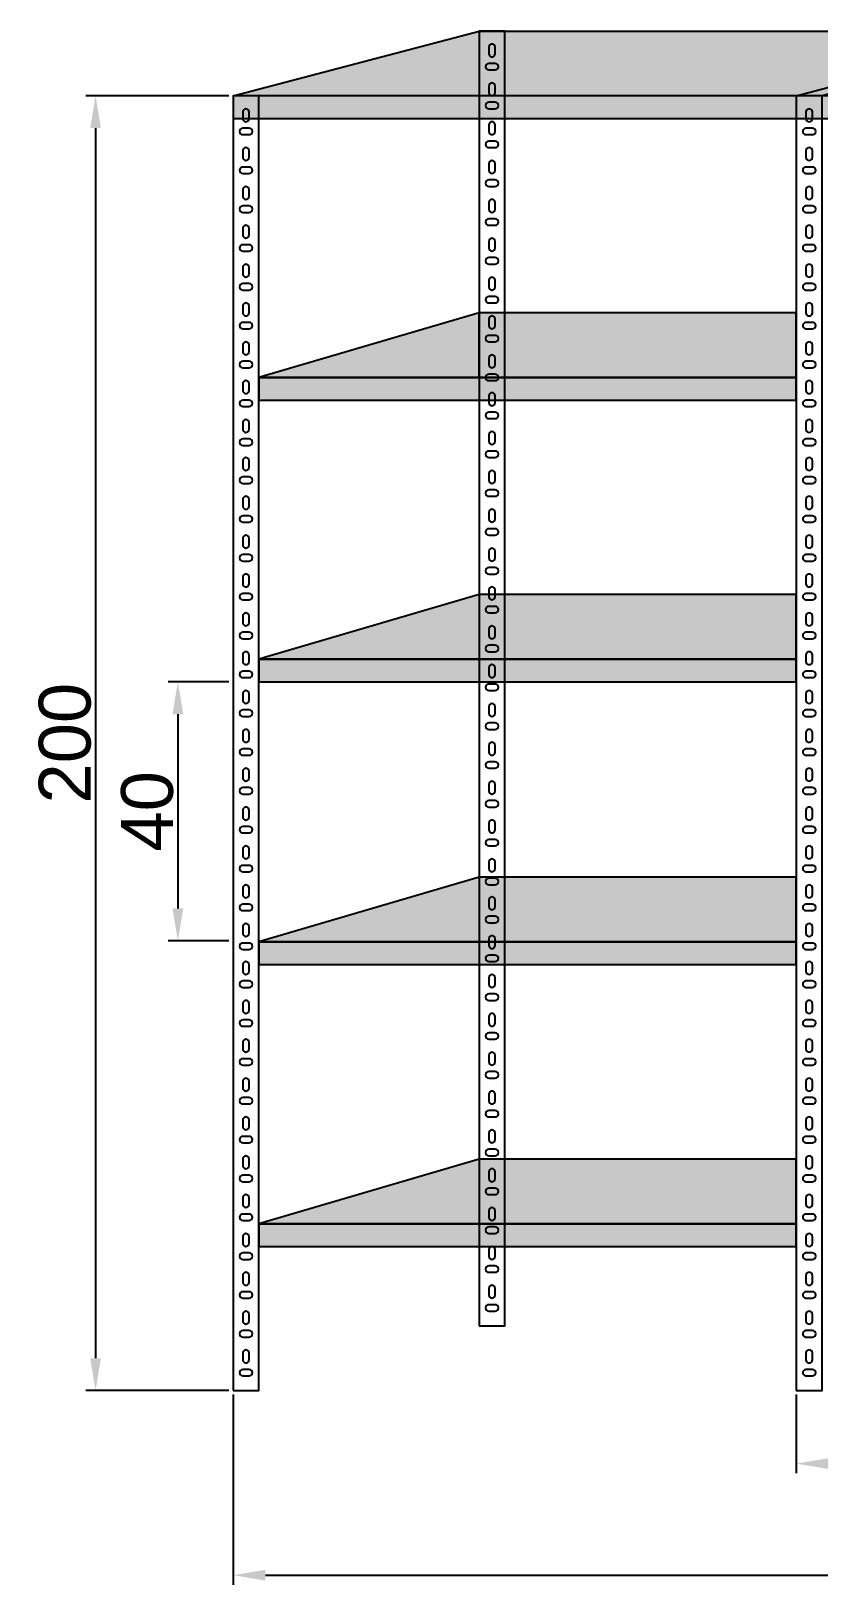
# Model space of a CAD drawing. Header units: millimetres. Extents: x 6614975 to 6624097, y 8742145 to 8746891.
# Drawn here: x 6619132 to 6619253.7, y 8744314.9 to 8744554.9 of the extents above; entities that cross this region are included whole.
import ezdxf

# ---------------------------------------------------------------- set-up
doc = ezdxf.new("R2010")
doc.units = ezdxf.units.MM
doc.styles.get("Standard").update_dxf_attribs({"font": 'arial.ttf'})
doc.dimstyles.new('ISO-25', dxfattribs={"dimtxt": 8, "dimasz": 5, "dimexe": 1.5, "dimexo": 0.625, "dimtad": 1, "dimtxsty": 'Standard', "dimcen": 2.5, "dimclrd": 1, "dimclre": 1, "dimclrt": 143, "dimadec": 0, "dimazin": 0, "dimtfac": 1, "dimtmove": 0, "dimatfit": 3, "dimfxl": 1, "dimarcsym": 0})

# ---------------------------------------------------------------- blocks, each defined once
blk = doc.blocks.new('*D68')
at = {"color": 1, "lineweight": -2, "transparency": 16777216}
for p, q in [((6619162.56, 8744544.91), (6619140.45, 8744544.91)), ((6619162.56, 8744344.91), (6619140.45, 8744344.91))]:
    blk.add_line(p, q, dxfattribs=at)
at = {"color": 1, "linetype": 'Continuous', "lineweight": -2, "transparency": 16777216}
blk.add_line((6619141.95, 8744539.91), (6619141.95, 8744349.91), dxfattribs=at)
at = {"color": 1, "transparency": 16777216}
for points in [[(6619141.12, 8744539.91), (6619142.78, 8744539.91), (6619141.95, 8744544.91)], [(6619141.12, 8744349.91), (6619142.78, 8744349.91), (6619141.95, 8744344.91)]]:
    blk.add_solid(points, dxfattribs=at)
at = {"layer": 'Defpoints', "color": 0, "transparency": 16777216}
for p in [(6619163.19, 8744544.91), (6619141.95, 8744344.91), (6619163.19, 8744344.91)]:
    blk.add_point(p, dxfattribs=at)
at = {"color": 143, "transparency": 16777216, "insert": (6619137.24, 8744444.91), "char_height": 8, "attachment_point": 5, "rotation": 90}
blk.add_mtext('200', dxfattribs=at)
blk = doc.blocks.new('*D67')
at = {"color": 1, "lineweight": -2, "transparency": 16777216}
for p, q in [((6619162.56, 8744454.38), (6619153.16, 8744454.38)), ((6619162.56, 8744414.38), (6619153.16, 8744414.38))]:
    blk.add_line(p, q, dxfattribs=at)
at = {"color": 1, "linetype": 'Continuous', "lineweight": -2, "transparency": 16777216}
blk.add_line((6619154.66, 8744449.38), (6619154.66, 8744419.38), dxfattribs=at)
at = {"color": 1, "transparency": 16777216}
for points in [[(6619153.83, 8744449.38), (6619155.5, 8744449.38), (6619154.66, 8744454.38)], [(6619153.83, 8744419.38), (6619155.5, 8744419.38), (6619154.66, 8744414.38)]]:
    blk.add_solid(points, dxfattribs=at)
at = {"layer": 'Defpoints', "color": 0, "transparency": 16777216}
for p in [(6619163.19, 8744454.38), (6619154.66, 8744414.38), (6619163.19, 8744414.38)]:
    blk.add_point(p, dxfattribs=at)
at = {"color": 143, "transparency": 16777216, "insert": (6619149.95, 8744434.38), "char_height": 8, "attachment_point": 5, "rotation": 90}
blk.add_mtext('40', dxfattribs=at)
blk = doc.blocks.new('*D69')
at = {"color": 1, "lineweight": -2, "transparency": 16777216}
for p, q in [((6619250.19, 8744344.28), (6619250.19, 8744332.13)), ((6619341.19, 8744344.28), (6619341.19, 8744332.13))]:
    blk.add_line(p, q, dxfattribs=at)
at = {"color": 1, "linetype": 'Continuous', "lineweight": -2, "transparency": 16777216}
blk.add_line((6619255.19, 8744333.63), (6619336.19, 8744333.63), dxfattribs=at)
at = {"color": 1, "transparency": 16777216}
for points in [[(6619255.19, 8744334.46), (6619255.19, 8744332.79), (6619250.19, 8744333.63)], [(6619336.19, 8744334.46), (6619336.19, 8744332.79), (6619341.19, 8744333.63)]]:
    blk.add_solid(points, dxfattribs=at)
at = {"layer": 'Defpoints', "color": 0, "transparency": 16777216}
for p in [(6619250.19, 8744344.91), (6619341.19, 8744344.91), (6619341.19, 8744333.63)]:
    blk.add_point(p, dxfattribs=at)
at = {"color": 143, "transparency": 16777216, "insert": (6619295.69, 8744338.34), "char_height": 8, "attachment_point": 5}
blk.add_mtext('91', dxfattribs=at)
blk = doc.blocks.new('*D70')
at = {"color": 1, "lineweight": -2, "transparency": 16777216}
for p, q in [((6619163.19, 8744344.28), (6619163.19, 8744314.89)), ((6619428.19, 8744344.28), (6619428.19, 8744314.89))]:
    blk.add_line(p, q, dxfattribs=at)
at = {"color": 1, "linetype": 'Continuous', "lineweight": -2, "transparency": 16777216}
blk.add_line((6619168.19, 8744316.39), (6619423.19, 8744316.39), dxfattribs=at)
at = {"color": 1, "transparency": 16777216}
for points in [[(6619168.19, 8744317.22), (6619168.19, 8744315.55), (6619163.19, 8744316.39)], [(6619423.19, 8744317.22), (6619423.19, 8744315.55), (6619428.19, 8744316.39)]]:
    blk.add_solid(points, dxfattribs=at)
at = {"layer": 'Defpoints', "color": 0, "transparency": 16777216}
for p in [(6619163.19, 8744344.91), (6619428.19, 8744344.91), (6619428.19, 8744316.39)]:
    blk.add_point(p, dxfattribs=at)
at = {"color": 143, "transparency": 16777216, "insert": (6619295.69, 8744321.1), "char_height": 8, "attachment_point": 5}
blk.add_mtext('273', dxfattribs=at)

msp = doc.modelspace()

# ---------------------------------------------------------------- hatches: boundary and pattern name
h = msp.add_hatch(color=8)
h.dxf.hatch_style = 1
h.paths.add_polyline_path([(6619254.186, 8744544.906), (6619292.238, 8744554.906), (6619205.186, 8744554.906), (6619201.186, 8744554.906), (6619163.186, 8744544.906)])
h = msp.add_hatch(color=8)
h.dxf.hatch_style = 1
h.paths.add_polyline_path([(6619341.186, 8744544.906), (6619379.238, 8744554.906), (6619292.186, 8744554.906), (6619288.186, 8744554.906), (6619250.186, 8744544.906)])
h = msp.add_hatch(color=8)
h.dxf.hatch_style = 1
h.paths.add_polyline_path([(6619163.186, 8744544.906), (6619163.186, 8744541.406), (6619254.186, 8744541.406), (6619254.186, 8744544.906)])
h = msp.add_hatch(color=8)
h.dxf.hatch_style = 1
h.paths.add_polyline_path([(6619250.186, 8744544.906), (6619250.186, 8744541.406), (6619341.186, 8744541.406), (6619341.186, 8744544.906)])
h = msp.add_hatch(color=8)
h.dxf.hatch_style = 1
h.paths.add_polyline_path([(6619201.186, 8744511.406), (6619167.186, 8744501.406), (6619250.186, 8744501.406), (6619250.186, 8744511.406)])
h = msp.add_hatch(color=8)
h.dxf.hatch_style = 1
h.paths.add_polyline_path([(6619250.186, 8744497.906), (6619250.186, 8744501.406), (6619167.186, 8744501.406), (6619167.186, 8744497.906)])
h = msp.add_hatch(color=8)
h.dxf.hatch_style = 1
h.paths.add_polyline_path([(6619201.186, 8744467.879), (6619167.186, 8744457.879), (6619250.186, 8744457.879), (6619250.186, 8744467.879)])
h = msp.add_hatch(color=8)
h.dxf.hatch_style = 1
h.paths.add_polyline_path([(6619250.186, 8744454.379), (6619250.186, 8744457.879), (6619167.186, 8744457.879), (6619167.186, 8744454.379)])
h = msp.add_hatch(color=8)
h.dxf.hatch_style = 1
h.paths.add_polyline_path([(6619201.186, 8744424.208), (6619167.186, 8744414.208), (6619250.186, 8744414.208), (6619250.186, 8744424.208)])
h = msp.add_hatch(color=8)
h.dxf.hatch_style = 1
h.paths.add_polyline_path([(6619250.186, 8744410.708), (6619250.186, 8744414.208), (6619167.186, 8744414.208), (6619167.186, 8744410.708)])
h = msp.add_hatch(color=8)
h.dxf.hatch_style = 1
h.paths.add_polyline_path([(6619201.186, 8744380.646), (6619167.186, 8744370.646), (6619250.186, 8744370.646), (6619250.186, 8744380.646)])
h = msp.add_hatch(color=8)
h.dxf.hatch_style = 1
h.paths.add_polyline_path([(6619250.186, 8744367.146), (6619250.186, 8744370.646), (6619167.186, 8744370.646), (6619167.186, 8744367.146)])

# ---------------------------------------------------------------- linework, layer by layer
for p, q in [((6619201.186, 8744554.906), (6619205.186, 8744554.906)), ((6619201.186, 8744501.406), (6619201.186, 8744511.406))]:
    msp.add_line(p, q)
for points in [[(6619292.238, 8744554.906), (6619254.186, 8744544.906), (6619163.186, 8744544.906), (6619201.186, 8744554.906), (6619205.186, 8744554.906), (6619296.238, 8744554.906)], [(6619379.238, 8744554.906), (6619341.186, 8744544.906), (6619250.186, 8744544.906), (6619288.186, 8744554.906), (6619292.186, 8744554.906), (6619379.238, 8744554.906)], [(6619201.186, 8744511.406), (6619167.186, 8744501.406), (6619250.186, 8744501.406), (6619250.186, 8744511.406), (6619201.186, 8744511.406)], [(6619201.186, 8744467.879), (6619167.186, 8744457.879), (6619250.186, 8744457.879), (6619250.186, 8744467.879), (6619201.186, 8744467.879)], [(6619201.186, 8744424.208), (6619167.186, 8744414.208), (6619250.186, 8744414.208), (6619250.186, 8744424.208), (6619201.186, 8744424.208)], [(6619201.186, 8744380.646), (6619167.186, 8744370.646), (6619250.186, 8744370.646), (6619250.186, 8744380.646), (6619201.186, 8744380.646)]]:
    msp.add_lwpolyline(points)
for points in [[(6619201.186, 8744354.906), (6619205.186, 8744354.906), (6619205.186, 8744554.906), (6619201.186, 8744554.906)], [(6619163.186, 8744344.906), (6619167.186, 8744344.906), (6619167.186, 8744544.906), (6619163.186, 8744544.906)], [(6619163.186, 8744541.406), (6619254.186, 8744541.406), (6619254.186, 8744544.906), (6619163.186, 8744544.906)], [(6619250.186, 8744344.906), (6619254.186, 8744344.906), (6619254.186, 8744544.906), (6619250.186, 8744544.906)], [(6619250.186, 8744344.906), (6619254.186, 8744344.906), (6619254.186, 8744544.906), (6619250.186, 8744544.906)], [(6619250.186, 8744541.406), (6619341.186, 8744541.406), (6619341.186, 8744544.906), (6619250.186, 8744544.906)], [(6619167.186, 8744497.906), (6619250.186, 8744497.906), (6619250.186, 8744501.406), (6619167.186, 8744501.406)], [(6619167.186, 8744454.379), (6619250.186, 8744454.379), (6619250.186, 8744457.879), (6619167.186, 8744457.879)], [(6619167.186, 8744410.708), (6619250.186, 8744410.708), (6619250.186, 8744414.208), (6619167.186, 8744414.208)], [(6619167.186, 8744367.146), (6619250.186, 8744367.146), (6619250.186, 8744370.646), (6619167.186, 8744370.646)]]:
    msp.add_lwpolyline(points, close=True)
for points in [[(6619202.686, 8744551.406, 1), (6619203.686, 8744551.406), (6619203.686, 8744552.406, 1), (6619202.686, 8744552.406)], [(6619202.686, 8744549.906, 1), (6619202.686, 8744548.906), (6619203.686, 8744548.906, 1), (6619203.686, 8744549.906)], [(6619202.686, 8744545.406, 1), (6619203.686, 8744545.406), (6619203.686, 8744546.406, 1), (6619202.686, 8744546.406)], [(6619202.686, 8744543.906, 1), (6619202.686, 8744542.906), (6619203.686, 8744542.906, 1), (6619203.686, 8744543.906)], [(6619164.686, 8744541.406, 1), (6619165.686, 8744541.406), (6619165.686, 8744542.406, 1), (6619164.686, 8744542.406)], [(6619251.686, 8744541.406, 1), (6619252.686, 8744541.406), (6619252.686, 8744542.406, 1), (6619251.686, 8744542.406)], [(6619251.686, 8744541.406, 1), (6619252.686, 8744541.406), (6619252.686, 8744542.406, 1), (6619251.686, 8744542.406)], [(6619164.686, 8744539.906, 1), (6619164.686, 8744538.906), (6619165.686, 8744538.906, 1), (6619165.686, 8744539.906)], [(6619202.686, 8744539.406, 1), (6619203.686, 8744539.406), (6619203.686, 8744540.406, 1), (6619202.686, 8744540.406)], [(6619251.686, 8744539.906, 1), (6619251.686, 8744538.906), (6619252.686, 8744538.906, 1), (6619252.686, 8744539.906)], [(6619251.686, 8744539.906, 1), (6619251.686, 8744538.906), (6619252.686, 8744538.906, 1), (6619252.686, 8744539.906)], [(6619164.686, 8744535.406, 1), (6619165.686, 8744535.406), (6619165.686, 8744536.406, 1), (6619164.686, 8744536.406)], [(6619202.686, 8744537.906, 1), (6619202.686, 8744536.906), (6619203.686, 8744536.906, 1), (6619203.686, 8744537.906)], [(6619251.686, 8744535.406, 1), (6619252.686, 8744535.406), (6619252.686, 8744536.406, 1), (6619251.686, 8744536.406)], [(6619251.686, 8744535.406, 1), (6619252.686, 8744535.406), (6619252.686, 8744536.406, 1), (6619251.686, 8744536.406)], [(6619164.686, 8744533.906, 1), (6619164.686, 8744532.906), (6619165.686, 8744532.906, 1), (6619165.686, 8744533.906)], [(6619202.686, 8744533.406, 1), (6619203.686, 8744533.406), (6619203.686, 8744534.406, 1), (6619202.686, 8744534.406)], [(6619251.686, 8744533.906, 1), (6619251.686, 8744532.906), (6619252.686, 8744532.906, 1), (6619252.686, 8744533.906)], [(6619251.686, 8744533.906, 1), (6619251.686, 8744532.906), (6619252.686, 8744532.906, 1), (6619252.686, 8744533.906)], [(6619202.686, 8744531.906, 1), (6619202.686, 8744530.906), (6619203.686, 8744530.906, 1), (6619203.686, 8744531.906)], [(6619164.686, 8744529.406, 1), (6619165.686, 8744529.406), (6619165.686, 8744530.406, 1), (6619164.686, 8744530.406)], [(6619251.686, 8744529.406, 1), (6619252.686, 8744529.406), (6619252.686, 8744530.406, 1), (6619251.686, 8744530.406)], [(6619251.686, 8744529.406, 1), (6619252.686, 8744529.406), (6619252.686, 8744530.406, 1), (6619251.686, 8744530.406)], [(6619164.686, 8744527.906, 1), (6619164.686, 8744526.906), (6619165.686, 8744526.906, 1), (6619165.686, 8744527.906)], [(6619202.686, 8744527.406, 1), (6619203.686, 8744527.406), (6619203.686, 8744528.406, 1), (6619202.686, 8744528.406)], [(6619251.686, 8744527.906, 1), (6619251.686, 8744526.906), (6619252.686, 8744526.906, 1), (6619252.686, 8744527.906)], [(6619251.686, 8744527.906, 1), (6619251.686, 8744526.906), (6619252.686, 8744526.906, 1), (6619252.686, 8744527.906)], [(6619164.686, 8744523.406, 1), (6619165.686, 8744523.406), (6619165.686, 8744524.406, 1), (6619164.686, 8744524.406)], [(6619202.686, 8744525.906, 1), (6619202.686, 8744524.906), (6619203.686, 8744524.906, 1), (6619203.686, 8744525.906)], [(6619251.686, 8744523.406, 1), (6619252.686, 8744523.406), (6619252.686, 8744524.406, 1), (6619251.686, 8744524.406)], [(6619251.686, 8744523.406, 1), (6619252.686, 8744523.406), (6619252.686, 8744524.406, 1), (6619251.686, 8744524.406)], [(6619164.686, 8744521.906, 1), (6619164.686, 8744520.906), (6619165.686, 8744520.906, 1), (6619165.686, 8744521.906)], [(6619202.686, 8744521.406, 1), (6619203.686, 8744521.406), (6619203.686, 8744522.406, 1), (6619202.686, 8744522.406)], [(6619251.686, 8744521.906, 1), (6619251.686, 8744520.906), (6619252.686, 8744520.906, 1), (6619252.686, 8744521.906)], [(6619251.686, 8744521.906, 1), (6619251.686, 8744520.906), (6619252.686, 8744520.906, 1), (6619252.686, 8744521.906)], [(6619202.686, 8744519.906, 1), (6619202.686, 8744518.906), (6619203.686, 8744518.906, 1), (6619203.686, 8744519.906)], [(6619164.686, 8744517.406, 1), (6619165.686, 8744517.406), (6619165.686, 8744518.406, 1), (6619164.686, 8744518.406)], [(6619251.686, 8744517.406, 1), (6619252.686, 8744517.406), (6619252.686, 8744518.406, 1), (6619251.686, 8744518.406)], [(6619251.686, 8744517.406, 1), (6619252.686, 8744517.406), (6619252.686, 8744518.406, 1), (6619251.686, 8744518.406)], [(6619164.686, 8744515.906, 1), (6619164.686, 8744514.906), (6619165.686, 8744514.906, 1), (6619165.686, 8744515.906)], [(6619202.686, 8744515.406, 1), (6619203.686, 8744515.406), (6619203.686, 8744516.406, 1), (6619202.686, 8744516.406)], [(6619251.686, 8744515.906, 1), (6619251.686, 8744514.906), (6619252.686, 8744514.906, 1), (6619252.686, 8744515.906)], [(6619251.686, 8744515.906, 1), (6619251.686, 8744514.906), (6619252.686, 8744514.906, 1), (6619252.686, 8744515.906)], [(6619164.686, 8744511.406, 1), (6619165.686, 8744511.406), (6619165.686, 8744512.406, 1), (6619164.686, 8744512.406)], [(6619202.686, 8744513.906, 1), (6619202.686, 8744512.906), (6619203.686, 8744512.906, 1), (6619203.686, 8744513.906)], [(6619251.686, 8744511.406, 1), (6619252.686, 8744511.406), (6619252.686, 8744512.406, 1), (6619251.686, 8744512.406)], [(6619251.686, 8744511.406, 1), (6619252.686, 8744511.406), (6619252.686, 8744512.406, 1), (6619251.686, 8744512.406)], [(6619164.686, 8744509.906, 1), (6619164.686, 8744508.906), (6619165.686, 8744508.906, 1), (6619165.686, 8744509.906)], [(6619202.686, 8744509.406, 1), (6619203.686, 8744509.406), (6619203.686, 8744510.406, 1), (6619202.686, 8744510.406)], [(6619251.686, 8744509.906, 1), (6619251.686, 8744508.906), (6619252.686, 8744508.906, 1), (6619252.686, 8744509.906)], [(6619251.686, 8744509.906, 1), (6619251.686, 8744508.906), (6619252.686, 8744508.906, 1), (6619252.686, 8744509.906)], [(6619202.686, 8744507.906, 1), (6619202.686, 8744506.906), (6619203.686, 8744506.906, 1), (6619203.686, 8744507.906)], [(6619164.686, 8744505.406, 1), (6619165.686, 8744505.406), (6619165.686, 8744506.406, 1), (6619164.686, 8744506.406)], [(6619251.686, 8744505.406, 1), (6619252.686, 8744505.406), (6619252.686, 8744506.406, 1), (6619251.686, 8744506.406)], [(6619251.686, 8744505.406, 1), (6619252.686, 8744505.406), (6619252.686, 8744506.406, 1), (6619251.686, 8744506.406)], [(6619164.686, 8744503.906, 1), (6619164.686, 8744502.906), (6619165.686, 8744502.906, 1), (6619165.686, 8744503.906)], [(6619202.686, 8744503.406, 1), (6619203.686, 8744503.406), (6619203.686, 8744504.406, 1), (6619202.686, 8744504.406)], [(6619251.686, 8744503.906, 1), (6619251.686, 8744502.906), (6619252.686, 8744502.906, 1), (6619252.686, 8744503.906)], [(6619251.686, 8744503.906, 1), (6619251.686, 8744502.906), (6619252.686, 8744502.906, 1), (6619252.686, 8744503.906)], [(6619164.686, 8744499.406, 1), (6619165.686, 8744499.406), (6619165.686, 8744500.406, 1), (6619164.686, 8744500.406)], [(6619202.686, 8744501.906, 1), (6619202.686, 8744500.906), (6619203.686, 8744500.906, 1), (6619203.686, 8744501.906)], [(6619251.686, 8744499.406, 1), (6619252.686, 8744499.406), (6619252.686, 8744500.406, 1), (6619251.686, 8744500.406)], [(6619251.686, 8744499.406, 1), (6619252.686, 8744499.406), (6619252.686, 8744500.406, 1), (6619251.686, 8744500.406)], [(6619164.686, 8744497.906, 1), (6619164.686, 8744496.906), (6619165.686, 8744496.906, 1), (6619165.686, 8744497.906)], [(6619202.686, 8744497.54, 1), (6619203.686, 8744497.54), (6619203.686, 8744498.54, 1), (6619202.686, 8744498.54)], [(6619251.686, 8744497.906, 1), (6619251.686, 8744496.906), (6619252.686, 8744496.906, 1), (6619252.686, 8744497.906)], [(6619251.686, 8744497.906, 1), (6619251.686, 8744496.906), (6619252.686, 8744496.906, 1), (6619252.686, 8744497.906)], [(6619202.686, 8744496.04, 1), (6619202.686, 8744495.04), (6619203.686, 8744495.04, 1), (6619203.686, 8744496.04)], [(6619164.686, 8744493.406, 1), (6619165.686, 8744493.406), (6619165.686, 8744494.406, 1), (6619164.686, 8744494.406)], [(6619202.686, 8744491.54, 1), (6619203.686, 8744491.54), (6619203.686, 8744492.54, 1), (6619202.686, 8744492.54)], [(6619251.686, 8744493.406, 1), (6619252.686, 8744493.406), (6619252.686, 8744494.406, 1), (6619251.686, 8744494.406)], [(6619251.686, 8744493.406, 1), (6619252.686, 8744493.406), (6619252.686, 8744494.406, 1), (6619251.686, 8744494.406)], [(6619164.686, 8744491.906, 1), (6619164.686, 8744490.906), (6619165.686, 8744490.906, 1), (6619165.686, 8744491.906)], [(6619251.686, 8744491.906, 1), (6619251.686, 8744490.906), (6619252.686, 8744490.906, 1), (6619252.686, 8744491.906)], [(6619251.686, 8744491.906, 1), (6619251.686, 8744490.906), (6619252.686, 8744490.906, 1), (6619252.686, 8744491.906)], [(6619164.686, 8744487.54, 1), (6619165.686, 8744487.54), (6619165.686, 8744488.54, 1), (6619164.686, 8744488.54)], [(6619202.686, 8744490.04, 1), (6619202.686, 8744489.04), (6619203.686, 8744489.04, 1), (6619203.686, 8744490.04)], [(6619251.686, 8744487.54, 1), (6619252.686, 8744487.54), (6619252.686, 8744488.54, 1), (6619251.686, 8744488.54)], [(6619251.686, 8744487.54, 1), (6619252.686, 8744487.54), (6619252.686, 8744488.54, 1), (6619251.686, 8744488.54)], [(6619164.686, 8744486.04, 1), (6619164.686, 8744485.04), (6619165.686, 8744485.04, 1), (6619165.686, 8744486.04)], [(6619202.686, 8744485.54, 1), (6619203.686, 8744485.54), (6619203.686, 8744486.54, 1), (6619202.686, 8744486.54)], [(6619251.686, 8744486.04, 1), (6619251.686, 8744485.04), (6619252.686, 8744485.04, 1), (6619252.686, 8744486.04)], [(6619251.686, 8744486.04, 1), (6619251.686, 8744485.04), (6619252.686, 8744485.04, 1), (6619252.686, 8744486.04)], [(6619202.686, 8744484.04, 1), (6619202.686, 8744483.04), (6619203.686, 8744483.04, 1), (6619203.686, 8744484.04)], [(6619164.686, 8744481.54, 1), (6619165.686, 8744481.54), (6619165.686, 8744482.54, 1), (6619164.686, 8744482.54)], [(6619202.686, 8744479.54, 1), (6619203.686, 8744479.54), (6619203.686, 8744480.54, 1), (6619202.686, 8744480.54)], [(6619251.686, 8744481.54, 1), (6619252.686, 8744481.54), (6619252.686, 8744482.54, 1), (6619251.686, 8744482.54)], [(6619251.686, 8744481.54, 1), (6619252.686, 8744481.54), (6619252.686, 8744482.54, 1), (6619251.686, 8744482.54)], [(6619164.686, 8744480.04, 1), (6619164.686, 8744479.04), (6619165.686, 8744479.04, 1), (6619165.686, 8744480.04)], [(6619251.686, 8744480.04, 1), (6619251.686, 8744479.04), (6619252.686, 8744479.04, 1), (6619252.686, 8744480.04)], [(6619251.686, 8744480.04, 1), (6619251.686, 8744479.04), (6619252.686, 8744479.04, 1), (6619252.686, 8744480.04)], [(6619164.686, 8744475.54, 1), (6619165.686, 8744475.54), (6619165.686, 8744476.54, 1), (6619164.686, 8744476.54)], [(6619202.686, 8744478.04, 1), (6619202.686, 8744477.04), (6619203.686, 8744477.04, 1), (6619203.686, 8744478.04)], [(6619251.686, 8744475.54, 1), (6619252.686, 8744475.54), (6619252.686, 8744476.54, 1), (6619251.686, 8744476.54)], [(6619251.686, 8744475.54, 1), (6619252.686, 8744475.54), (6619252.686, 8744476.54, 1), (6619251.686, 8744476.54)], [(6619164.686, 8744474.04, 1), (6619164.686, 8744473.04), (6619165.686, 8744473.04, 1), (6619165.686, 8744474.04)], [(6619202.686, 8744473.54, 1), (6619203.686, 8744473.54), (6619203.686, 8744474.54, 1), (6619202.686, 8744474.54)], [(6619251.686, 8744474.04, 1), (6619251.686, 8744473.04), (6619252.686, 8744473.04, 1), (6619252.686, 8744474.04)], [(6619251.686, 8744474.04, 1), (6619251.686, 8744473.04), (6619252.686, 8744473.04, 1), (6619252.686, 8744474.04)], [(6619202.686, 8744472.04, 1), (6619202.686, 8744471.04), (6619203.686, 8744471.04, 1), (6619203.686, 8744472.04)], [(6619164.686, 8744469.54, 1), (6619165.686, 8744469.54), (6619165.686, 8744470.54, 1), (6619164.686, 8744470.54)], [(6619202.686, 8744467.54, 1), (6619203.686, 8744467.54), (6619203.686, 8744468.54, 1), (6619202.686, 8744468.54)], [(6619251.686, 8744469.54, 1), (6619252.686, 8744469.54), (6619252.686, 8744470.54, 1), (6619251.686, 8744470.54)], [(6619251.686, 8744469.54, 1), (6619252.686, 8744469.54), (6619252.686, 8744470.54, 1), (6619251.686, 8744470.54)], [(6619164.686, 8744468.04, 1), (6619164.686, 8744467.04), (6619165.686, 8744467.04, 1), (6619165.686, 8744468.04)], [(6619251.686, 8744468.04, 1), (6619251.686, 8744467.04), (6619252.686, 8744467.04, 1), (6619252.686, 8744468.04)], [(6619251.686, 8744468.04, 1), (6619251.686, 8744467.04), (6619252.686, 8744467.04, 1), (6619252.686, 8744468.04)], [(6619164.686, 8744463.54, 1), (6619165.686, 8744463.54), (6619165.686, 8744464.54, 1), (6619164.686, 8744464.54)], [(6619202.686, 8744466.04, 1), (6619202.686, 8744465.04), (6619203.686, 8744465.04, 1), (6619203.686, 8744466.04)], [(6619251.686, 8744463.54, 1), (6619252.686, 8744463.54), (6619252.686, 8744464.54, 1), (6619251.686, 8744464.54)], [(6619251.686, 8744463.54, 1), (6619252.686, 8744463.54), (6619252.686, 8744464.54, 1), (6619251.686, 8744464.54)], [(6619164.686, 8744462.04, 1), (6619164.686, 8744461.04), (6619165.686, 8744461.04, 1), (6619165.686, 8744462.04)], [(6619202.686, 8744461.54, 1), (6619203.686, 8744461.54), (6619203.686, 8744462.54, 1), (6619202.686, 8744462.54)], [(6619251.686, 8744462.04, 1), (6619251.686, 8744461.04), (6619252.686, 8744461.04, 1), (6619252.686, 8744462.04)], [(6619251.686, 8744462.04, 1), (6619251.686, 8744461.04), (6619252.686, 8744461.04, 1), (6619252.686, 8744462.04)], [(6619202.686, 8744460.04, 1), (6619202.686, 8744459.04), (6619203.686, 8744459.04, 1), (6619203.686, 8744460.04)], [(6619164.686, 8744457.54, 1), (6619165.686, 8744457.54), (6619165.686, 8744458.54, 1), (6619164.686, 8744458.54)], [(6619202.686, 8744455.54, 1), (6619203.686, 8744455.54), (6619203.686, 8744456.54, 1), (6619202.686, 8744456.54)], [(6619251.686, 8744457.54, 1), (6619252.686, 8744457.54), (6619252.686, 8744458.54, 1), (6619251.686, 8744458.54)], [(6619251.686, 8744457.54, 1), (6619252.686, 8744457.54), (6619252.686, 8744458.54, 1), (6619251.686, 8744458.54)], [(6619164.686, 8744456.04, 1), (6619164.686, 8744455.04), (6619165.686, 8744455.04, 1), (6619165.686, 8744456.04)], [(6619251.686, 8744456.04, 1), (6619251.686, 8744455.04), (6619252.686, 8744455.04, 1), (6619252.686, 8744456.04)], [(6619251.686, 8744456.04, 1), (6619251.686, 8744455.04), (6619252.686, 8744455.04, 1), (6619252.686, 8744456.04)], [(6619164.686, 8744451.54, 1), (6619165.686, 8744451.54), (6619165.686, 8744452.54, 1), (6619164.686, 8744452.54)], [(6619202.686, 8744454.04, 1), (6619202.686, 8744453.04), (6619203.686, 8744453.04, 1), (6619203.686, 8744454.04)], [(6619251.686, 8744451.54, 1), (6619252.686, 8744451.54), (6619252.686, 8744452.54, 1), (6619251.686, 8744452.54)], [(6619251.686, 8744451.54, 1), (6619252.686, 8744451.54), (6619252.686, 8744452.54, 1), (6619251.686, 8744452.54)], [(6619164.686, 8744450.04, 1), (6619164.686, 8744449.04), (6619165.686, 8744449.04, 1), (6619165.686, 8744450.04)], [(6619202.686, 8744449.54, 1), (6619203.686, 8744449.54), (6619203.686, 8744450.54, 1), (6619202.686, 8744450.54)], [(6619251.686, 8744450.04, 1), (6619251.686, 8744449.04), (6619252.686, 8744449.04, 1), (6619252.686, 8744450.04)], [(6619251.686, 8744450.04, 1), (6619251.686, 8744449.04), (6619252.686, 8744449.04, 1), (6619252.686, 8744450.04)], [(6619202.686, 8744448.04, 1), (6619202.686, 8744447.04), (6619203.686, 8744447.04, 1), (6619203.686, 8744448.04)], [(6619164.686, 8744445.54, 1), (6619165.686, 8744445.54), (6619165.686, 8744446.54, 1), (6619164.686, 8744446.54)], [(6619202.686, 8744443.54, 1), (6619203.686, 8744443.54), (6619203.686, 8744444.54, 1), (6619202.686, 8744444.54)], [(6619251.686, 8744445.54, 1), (6619252.686, 8744445.54), (6619252.686, 8744446.54, 1), (6619251.686, 8744446.54)], [(6619251.686, 8744445.54, 1), (6619252.686, 8744445.54), (6619252.686, 8744446.54, 1), (6619251.686, 8744446.54)], [(6619164.686, 8744444.04, 1), (6619164.686, 8744443.04), (6619165.686, 8744443.04, 1), (6619165.686, 8744444.04)], [(6619251.686, 8744444.04, 1), (6619251.686, 8744443.04), (6619252.686, 8744443.04, 1), (6619252.686, 8744444.04)], [(6619251.686, 8744444.04, 1), (6619251.686, 8744443.04), (6619252.686, 8744443.04, 1), (6619252.686, 8744444.04)], [(6619164.686, 8744439.54, 1), (6619165.686, 8744439.54), (6619165.686, 8744440.54, 1), (6619164.686, 8744440.54)], [(6619202.686, 8744442.04, 1), (6619202.686, 8744441.04), (6619203.686, 8744441.04, 1), (6619203.686, 8744442.04)], [(6619251.686, 8744439.54, 1), (6619252.686, 8744439.54), (6619252.686, 8744440.54, 1), (6619251.686, 8744440.54)], [(6619251.686, 8744439.54, 1), (6619252.686, 8744439.54), (6619252.686, 8744440.54, 1), (6619251.686, 8744440.54)], [(6619164.686, 8744438.04, 1), (6619164.686, 8744437.04), (6619165.686, 8744437.04, 1), (6619165.686, 8744438.04)], [(6619202.686, 8744437.54, 1), (6619203.686, 8744437.54), (6619203.686, 8744438.54, 1), (6619202.686, 8744438.54)], [(6619251.686, 8744438.04, 1), (6619251.686, 8744437.04), (6619252.686, 8744437.04, 1), (6619252.686, 8744438.04)], [(6619251.686, 8744438.04, 1), (6619251.686, 8744437.04), (6619252.686, 8744437.04, 1), (6619252.686, 8744438.04)], [(6619202.686, 8744436.04, 1), (6619202.686, 8744435.04), (6619203.686, 8744435.04, 1), (6619203.686, 8744436.04)], [(6619164.686, 8744433.54, 1), (6619165.686, 8744433.54), (6619165.686, 8744434.54, 1), (6619164.686, 8744434.54)], [(6619202.686, 8744431.54, 1), (6619203.686, 8744431.54), (6619203.686, 8744432.54, 1), (6619202.686, 8744432.54)], [(6619251.686, 8744433.54, 1), (6619252.686, 8744433.54), (6619252.686, 8744434.54, 1), (6619251.686, 8744434.54)], [(6619251.686, 8744433.54, 1), (6619252.686, 8744433.54), (6619252.686, 8744434.54, 1), (6619251.686, 8744434.54)], [(6619164.686, 8744432.04, 1), (6619164.686, 8744431.04), (6619165.686, 8744431.04, 1), (6619165.686, 8744432.04)], [(6619251.686, 8744432.04, 1), (6619251.686, 8744431.04), (6619252.686, 8744431.04, 1), (6619252.686, 8744432.04)], [(6619251.686, 8744432.04, 1), (6619251.686, 8744431.04), (6619252.686, 8744431.04, 1), (6619252.686, 8744432.04)], [(6619164.686, 8744427.54, 1), (6619165.686, 8744427.54), (6619165.686, 8744428.54, 1), (6619164.686, 8744428.54)], [(6619202.686, 8744430.04, 1), (6619202.686, 8744429.04), (6619203.686, 8744429.04, 1), (6619203.686, 8744430.04)], [(6619251.686, 8744427.54, 1), (6619252.686, 8744427.54), (6619252.686, 8744428.54, 1), (6619251.686, 8744428.54)], [(6619251.686, 8744427.54, 1), (6619252.686, 8744427.54), (6619252.686, 8744428.54, 1), (6619251.686, 8744428.54)], [(6619164.686, 8744426.04, 1), (6619164.686, 8744425.04), (6619165.686, 8744425.04, 1), (6619165.686, 8744426.04)], [(6619202.686, 8744425.54, 1), (6619203.686, 8744425.54), (6619203.686, 8744426.54, 1), (6619202.686, 8744426.54)], [(6619251.686, 8744426.04, 1), (6619251.686, 8744425.04), (6619252.686, 8744425.04, 1), (6619252.686, 8744426.04)], [(6619251.686, 8744426.04, 1), (6619251.686, 8744425.04), (6619252.686, 8744425.04, 1), (6619252.686, 8744426.04)], [(6619202.686, 8744424.04, 1), (6619202.686, 8744423.04), (6619203.686, 8744423.04, 1), (6619203.686, 8744424.04)], [(6619164.686, 8744421.54, 1), (6619165.686, 8744421.54), (6619165.686, 8744422.54, 1), (6619164.686, 8744422.54)], [(6619202.686, 8744419.675, 1), (6619203.686, 8744419.675), (6619203.686, 8744420.675, 1), (6619202.686, 8744420.675)], [(6619251.686, 8744421.54, 1), (6619252.686, 8744421.54), (6619252.686, 8744422.54, 1), (6619251.686, 8744422.54)], [(6619251.686, 8744421.54, 1), (6619252.686, 8744421.54), (6619252.686, 8744422.54, 1), (6619251.686, 8744422.54)], [(6619164.686, 8744420.04, 1), (6619164.686, 8744419.04), (6619165.686, 8744419.04, 1), (6619165.686, 8744420.04)], [(6619251.686, 8744420.04, 1), (6619251.686, 8744419.04), (6619252.686, 8744419.04, 1), (6619252.686, 8744420.04)], [(6619251.686, 8744420.04, 1), (6619251.686, 8744419.04), (6619252.686, 8744419.04, 1), (6619252.686, 8744420.04)], [(6619164.686, 8744415.54, 1), (6619165.686, 8744415.54), (6619165.686, 8744416.54, 1), (6619164.686, 8744416.54)], [(6619202.686, 8744418.175, 1), (6619202.686, 8744417.175), (6619203.686, 8744417.175, 1), (6619203.686, 8744418.175)], [(6619251.686, 8744415.54, 1), (6619252.686, 8744415.54), (6619252.686, 8744416.54, 1), (6619251.686, 8744416.54)], [(6619251.686, 8744415.54, 1), (6619252.686, 8744415.54), (6619252.686, 8744416.54, 1), (6619251.686, 8744416.54)], [(6619164.686, 8744414.04, 1), (6619164.686, 8744413.04), (6619165.686, 8744413.04, 1), (6619165.686, 8744414.04)], [(6619202.686, 8744413.675, 1), (6619203.686, 8744413.675), (6619203.686, 8744414.675, 1), (6619202.686, 8744414.675)], [(6619251.686, 8744414.04, 1), (6619251.686, 8744413.04), (6619252.686, 8744413.04, 1), (6619252.686, 8744414.04)], [(6619251.686, 8744414.04, 1), (6619251.686, 8744413.04), (6619252.686, 8744413.04, 1), (6619252.686, 8744414.04)], [(6619202.686, 8744412.175, 1), (6619202.686, 8744411.175), (6619203.686, 8744411.175, 1), (6619203.686, 8744412.175)], [(6619164.686, 8744409.675, 1), (6619165.686, 8744409.675), (6619165.686, 8744410.675, 1), (6619164.686, 8744410.675)], [(6619202.686, 8744407.675, 1), (6619203.686, 8744407.675), (6619203.686, 8744408.675, 1), (6619202.686, 8744408.675)], [(6619251.686, 8744409.675, 1), (6619252.686, 8744409.675), (6619252.686, 8744410.675, 1), (6619251.686, 8744410.675)], [(6619251.686, 8744409.675, 1), (6619252.686, 8744409.675), (6619252.686, 8744410.675, 1), (6619251.686, 8744410.675)], [(6619164.686, 8744408.175, 1), (6619164.686, 8744407.175), (6619165.686, 8744407.175, 1), (6619165.686, 8744408.175)], [(6619251.686, 8744408.175, 1), (6619251.686, 8744407.175), (6619252.686, 8744407.175, 1), (6619252.686, 8744408.175)], [(6619251.686, 8744408.175, 1), (6619251.686, 8744407.175), (6619252.686, 8744407.175, 1), (6619252.686, 8744408.175)], [(6619164.686, 8744403.675, 1), (6619165.686, 8744403.675), (6619165.686, 8744404.675, 1), (6619164.686, 8744404.675)], [(6619202.686, 8744406.175, 1), (6619202.686, 8744405.175), (6619203.686, 8744405.175, 1), (6619203.686, 8744406.175)], [(6619251.686, 8744403.675, 1), (6619252.686, 8744403.675), (6619252.686, 8744404.675, 1), (6619251.686, 8744404.675)], [(6619251.686, 8744403.675, 1), (6619252.686, 8744403.675), (6619252.686, 8744404.675, 1), (6619251.686, 8744404.675)], [(6619164.686, 8744402.175, 1), (6619164.686, 8744401.175), (6619165.686, 8744401.175, 1), (6619165.686, 8744402.175)], [(6619202.686, 8744401.675, 1), (6619203.686, 8744401.675), (6619203.686, 8744402.675, 1), (6619202.686, 8744402.675)], [(6619251.686, 8744402.175, 1), (6619251.686, 8744401.175), (6619252.686, 8744401.175, 1), (6619252.686, 8744402.175)], [(6619251.686, 8744402.175, 1), (6619251.686, 8744401.175), (6619252.686, 8744401.175, 1), (6619252.686, 8744402.175)], [(6619202.686, 8744400.175, 1), (6619202.686, 8744399.175), (6619203.686, 8744399.175, 1), (6619203.686, 8744400.175)], [(6619164.686, 8744397.675, 1), (6619165.686, 8744397.675), (6619165.686, 8744398.675, 1), (6619164.686, 8744398.675)], [(6619202.686, 8744395.675, 1), (6619203.686, 8744395.675), (6619203.686, 8744396.675, 1), (6619202.686, 8744396.675)], [(6619251.686, 8744397.675, 1), (6619252.686, 8744397.675), (6619252.686, 8744398.675, 1), (6619251.686, 8744398.675)], [(6619251.686, 8744397.675, 1), (6619252.686, 8744397.675), (6619252.686, 8744398.675, 1), (6619251.686, 8744398.675)], [(6619164.686, 8744396.175, 1), (6619164.686, 8744395.175), (6619165.686, 8744395.175, 1), (6619165.686, 8744396.175)], [(6619251.686, 8744396.175, 1), (6619251.686, 8744395.175), (6619252.686, 8744395.175, 1), (6619252.686, 8744396.175)], [(6619251.686, 8744396.175, 1), (6619251.686, 8744395.175), (6619252.686, 8744395.175, 1), (6619252.686, 8744396.175)], [(6619164.686, 8744391.675, 1), (6619165.686, 8744391.675), (6619165.686, 8744392.675, 1), (6619164.686, 8744392.675)], [(6619202.686, 8744394.175, 1), (6619202.686, 8744393.175), (6619203.686, 8744393.175, 1), (6619203.686, 8744394.175)], [(6619251.686, 8744391.675, 1), (6619252.686, 8744391.675), (6619252.686, 8744392.675, 1), (6619251.686, 8744392.675)], [(6619251.686, 8744391.675, 1), (6619252.686, 8744391.675), (6619252.686, 8744392.675, 1), (6619251.686, 8744392.675)], [(6619164.686, 8744390.175, 1), (6619164.686, 8744389.175), (6619165.686, 8744389.175, 1), (6619165.686, 8744390.175)], [(6619202.686, 8744389.675, 1), (6619203.686, 8744389.675), (6619203.686, 8744390.675, 1), (6619202.686, 8744390.675)], [(6619251.686, 8744390.175, 1), (6619251.686, 8744389.175), (6619252.686, 8744389.175, 1), (6619252.686, 8744390.175)], [(6619251.686, 8744390.175, 1), (6619251.686, 8744389.175), (6619252.686, 8744389.175, 1), (6619252.686, 8744390.175)], [(6619202.686, 8744388.175, 1), (6619202.686, 8744387.175), (6619203.686, 8744387.175, 1), (6619203.686, 8744388.175)], [(6619164.686, 8744385.675, 1), (6619165.686, 8744385.675), (6619165.686, 8744386.675, 1), (6619164.686, 8744386.675)], [(6619202.686, 8744383.675, 1), (6619203.686, 8744383.675), (6619203.686, 8744384.675, 1), (6619202.686, 8744384.675)], [(6619251.686, 8744385.675, 1), (6619252.686, 8744385.675), (6619252.686, 8744386.675, 1), (6619251.686, 8744386.675)], [(6619251.686, 8744385.675, 1), (6619252.686, 8744385.675), (6619252.686, 8744386.675, 1), (6619251.686, 8744386.675)], [(6619164.686, 8744384.175, 1), (6619164.686, 8744383.175), (6619165.686, 8744383.175, 1), (6619165.686, 8744384.175)], [(6619251.686, 8744384.175, 1), (6619251.686, 8744383.175), (6619252.686, 8744383.175, 1), (6619252.686, 8744384.175)], [(6619251.686, 8744384.175, 1), (6619251.686, 8744383.175), (6619252.686, 8744383.175, 1), (6619252.686, 8744384.175)], [(6619164.686, 8744379.675, 1), (6619165.686, 8744379.675), (6619165.686, 8744380.675, 1), (6619164.686, 8744380.675)], [(6619202.686, 8744382.175, 1), (6619202.686, 8744381.175), (6619203.686, 8744381.175, 1), (6619203.686, 8744382.175)], [(6619251.686, 8744379.675, 1), (6619252.686, 8744379.675), (6619252.686, 8744380.675, 1), (6619251.686, 8744380.675)], [(6619251.686, 8744379.675, 1), (6619252.686, 8744379.675), (6619252.686, 8744380.675, 1), (6619251.686, 8744380.675)], [(6619164.686, 8744378.175, 1), (6619164.686, 8744377.175), (6619165.686, 8744377.175, 1), (6619165.686, 8744378.175)], [(6619202.686, 8744377.675, 1), (6619203.686, 8744377.675), (6619203.686, 8744378.675, 1), (6619202.686, 8744378.675)], [(6619251.686, 8744378.175, 1), (6619251.686, 8744377.175), (6619252.686, 8744377.175, 1), (6619252.686, 8744378.175)], [(6619251.686, 8744378.175, 1), (6619251.686, 8744377.175), (6619252.686, 8744377.175, 1), (6619252.686, 8744378.175)], [(6619202.686, 8744376.175, 1), (6619202.686, 8744375.175), (6619203.686, 8744375.175, 1), (6619203.686, 8744376.175)], [(6619164.686, 8744373.675, 1), (6619165.686, 8744373.675), (6619165.686, 8744374.675, 1), (6619164.686, 8744374.675)], [(6619202.686, 8744371.675, 1), (6619203.686, 8744371.675), (6619203.686, 8744372.675, 1), (6619202.686, 8744372.675)], [(6619251.686, 8744373.675, 1), (6619252.686, 8744373.675), (6619252.686, 8744374.675, 1), (6619251.686, 8744374.675)], [(6619251.686, 8744373.675, 1), (6619252.686, 8744373.675), (6619252.686, 8744374.675, 1), (6619251.686, 8744374.675)], [(6619164.686, 8744372.175, 1), (6619164.686, 8744371.175), (6619165.686, 8744371.175, 1), (6619165.686, 8744372.175)], [(6619251.686, 8744372.175, 1), (6619251.686, 8744371.175), (6619252.686, 8744371.175, 1), (6619252.686, 8744372.175)], [(6619251.686, 8744372.175, 1), (6619251.686, 8744371.175), (6619252.686, 8744371.175, 1), (6619252.686, 8744372.175)], [(6619164.686, 8744367.675, 1), (6619165.686, 8744367.675), (6619165.686, 8744368.675, 1), (6619164.686, 8744368.675)], [(6619202.686, 8744370.175, 1), (6619202.686, 8744369.175), (6619203.686, 8744369.175, 1), (6619203.686, 8744370.175)], [(6619251.686, 8744367.675, 1), (6619252.686, 8744367.675), (6619252.686, 8744368.675, 1), (6619251.686, 8744368.675)], [(6619251.686, 8744367.675, 1), (6619252.686, 8744367.675), (6619252.686, 8744368.675, 1), (6619251.686, 8744368.675)], [(6619164.686, 8744366.175, 1), (6619164.686, 8744365.175), (6619165.686, 8744365.175, 1), (6619165.686, 8744366.175)], [(6619202.686, 8744365.675, 1), (6619203.686, 8744365.675), (6619203.686, 8744366.675, 1), (6619202.686, 8744366.675)], [(6619251.686, 8744366.175, 1), (6619251.686, 8744365.175), (6619252.686, 8744365.175, 1), (6619252.686, 8744366.175)], [(6619251.686, 8744366.175, 1), (6619251.686, 8744365.175), (6619252.686, 8744365.175, 1), (6619252.686, 8744366.175)], [(6619202.686, 8744364.175, 1), (6619202.686, 8744363.175), (6619203.686, 8744363.175, 1), (6619203.686, 8744364.175)], [(6619164.686, 8744361.675, 1), (6619165.686, 8744361.675), (6619165.686, 8744362.675, 1), (6619164.686, 8744362.675)], [(6619202.686, 8744359.675, 1), (6619203.686, 8744359.675), (6619203.686, 8744360.675, 1), (6619202.686, 8744360.675)], [(6619251.686, 8744361.675, 1), (6619252.686, 8744361.675), (6619252.686, 8744362.675, 1), (6619251.686, 8744362.675)], [(6619251.686, 8744361.675, 1), (6619252.686, 8744361.675), (6619252.686, 8744362.675, 1), (6619251.686, 8744362.675)], [(6619164.686, 8744360.175, 1), (6619164.686, 8744359.175), (6619165.686, 8744359.175, 1), (6619165.686, 8744360.175)], [(6619251.686, 8744360.175, 1), (6619251.686, 8744359.175), (6619252.686, 8744359.175, 1), (6619252.686, 8744360.175)], [(6619251.686, 8744360.175, 1), (6619251.686, 8744359.175), (6619252.686, 8744359.175, 1), (6619252.686, 8744360.175)], [(6619164.686, 8744355.675, 1), (6619165.686, 8744355.675), (6619165.686, 8744356.675, 1), (6619164.686, 8744356.675)], [(6619202.686, 8744358.175, 1), (6619202.686, 8744357.175), (6619203.686, 8744357.175, 1), (6619203.686, 8744358.175)], [(6619251.686, 8744355.675, 1), (6619252.686, 8744355.675), (6619252.686, 8744356.675, 1), (6619251.686, 8744356.675)], [(6619251.686, 8744355.675, 1), (6619252.686, 8744355.675), (6619252.686, 8744356.675, 1), (6619251.686, 8744356.675)], [(6619164.686, 8744354.175, 1), (6619164.686, 8744353.175), (6619165.686, 8744353.175, 1), (6619165.686, 8744354.175)], [(6619251.686, 8744354.175, 1), (6619251.686, 8744353.175), (6619252.686, 8744353.175, 1), (6619252.686, 8744354.175)], [(6619251.686, 8744354.175, 1), (6619251.686, 8744353.175), (6619252.686, 8744353.175, 1), (6619252.686, 8744354.175)], [(6619164.686, 8744349.675, 1), (6619165.686, 8744349.675), (6619165.686, 8744350.675, 1), (6619164.686, 8744350.675)], [(6619251.686, 8744349.675, 1), (6619252.686, 8744349.675), (6619252.686, 8744350.675, 1), (6619251.686, 8744350.675)], [(6619251.686, 8744349.675, 1), (6619252.686, 8744349.675), (6619252.686, 8744350.675, 1), (6619251.686, 8744350.675)], [(6619164.686, 8744348.175, 1), (6619164.686, 8744347.175), (6619165.686, 8744347.175, 1), (6619165.686, 8744348.175)], [(6619251.686, 8744348.175, 1), (6619251.686, 8744347.175), (6619252.686, 8744347.175, 1), (6619252.686, 8744348.175)], [(6619251.686, 8744348.175, 1), (6619251.686, 8744347.175), (6619252.686, 8744347.175, 1), (6619252.686, 8744348.175)]]:
    msp.add_lwpolyline(points, format="xyb", close=True)

# ---------------------------------------------------------------- dimensions: what is measured, and where the dimension line sits
for base, p1, p2, picture, middle in [((6619141.95, 8744344.906), (6619163.186, 8744544.906), (6619163.186, 8744344.906), '*D68', (6619137.24, 8744444.906)), ((6619154.664, 8744414.379), (6619163.186, 8744454.379), (6619163.186, 8744414.379), '*D67', (6619149.954, 8744434.379))]:
    dim = msp.add_linear_dim(base=base, p1=p1, p2=p2, angle=90, dimstyle='ISO-25')
    dim.commit()
    dim.dimension.update_dxf_attribs({"geometry": picture, "text_midpoint": middle})
dim = msp.add_linear_dim(base=(6619428.186, 8744316.387), p1=(6619163.186, 8744344.906), p2=(6619428.186, 8744344.906), text='273', dimstyle='ISO-25')
dim.commit()
dim.dimension.update_dxf_attribs({"geometry": '*D70', "text_midpoint": (6619295.686, 8744321.099)})
dim = msp.add_linear_dim(base=(6619341.186, 8744333.626), p1=(6619250.186, 8744344.906), p2=(6619341.186, 8744344.906), dimstyle='ISO-25')
dim.commit()
dim.dimension.update_dxf_attribs({"geometry": '*D69', "text_midpoint": (6619295.686, 8744338.335)})

doc.saveas('drawing.dxf')
